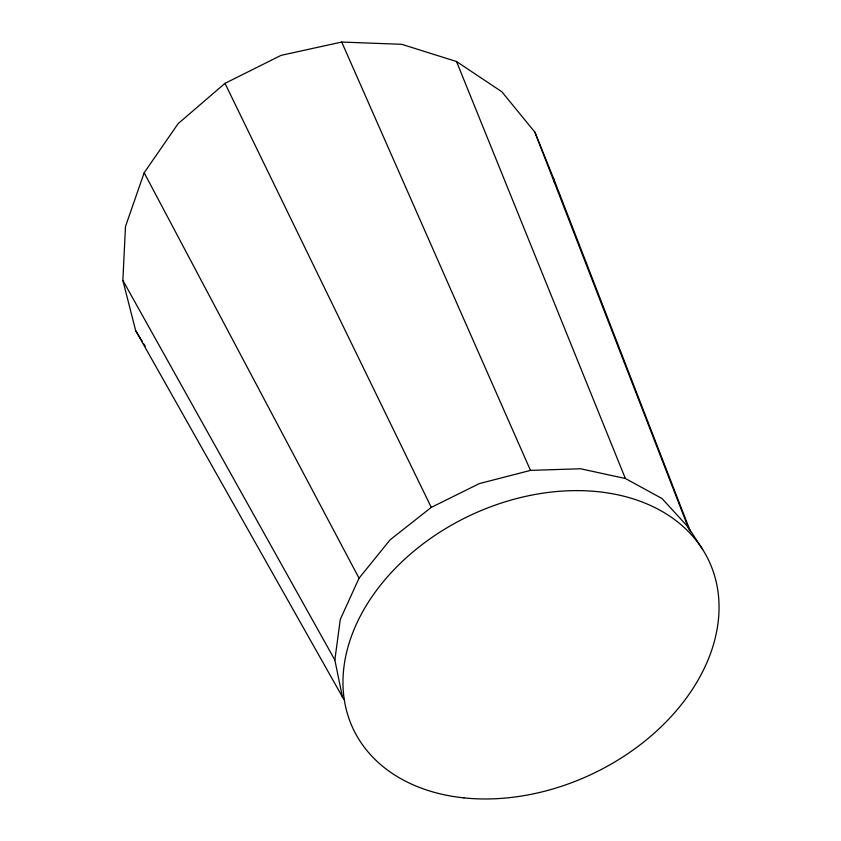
<?xml version="1.0" encoding="UTF-8"?>
<svg xmlns="http://www.w3.org/2000/svg" width="841" height="841" viewBox="0 0 841 841"><rect width="100%" height="100%" fill="white"/><g stroke="black" fill="none" stroke-linecap="round" stroke-linejoin="round"><path stroke-width="1.26" d="M343.843 699.449L135.685 330.66L122.86 280.41L125.498 226.45L144.179 172.762L178.124 123.659L224.989 83.354L281.083 55.359L341.709 42.05L401.788 44.31L456.516 61.53L501.835 91.753L534.855 132.132L553.914 179.27L690.535 531.806M342.487 697.284L334.844 660.006L340.311 619.333L359.044 578.198L390.098 539.827L431.275 507.386L479.37 483.586L530.482 470.403L580.458 468.752L625.368 478.497L661.972 498.492L687.927 526.844L702.687 549.53M135.685 330.66L142.486 341.74M143.853 343.958L145.209 346.177M122.86 280.41L334.844 660.006M144.179 172.762L359.044 578.198M224.989 83.354L431.275 507.386M341.709 42.05L530.482 470.403M688.895 529.21L534.855 132.132M456.516 61.53L625.368 478.497M553.914 179.27L554.156 181.856M463.896 797.878A196.71 142.959 -25.3 0 0 716.69 584.127A196.71 142.959 -25.3 0 0 412.447 552.369A196.71 142.959 -25.3 0 0 463.896 797.878"/></g></svg>
